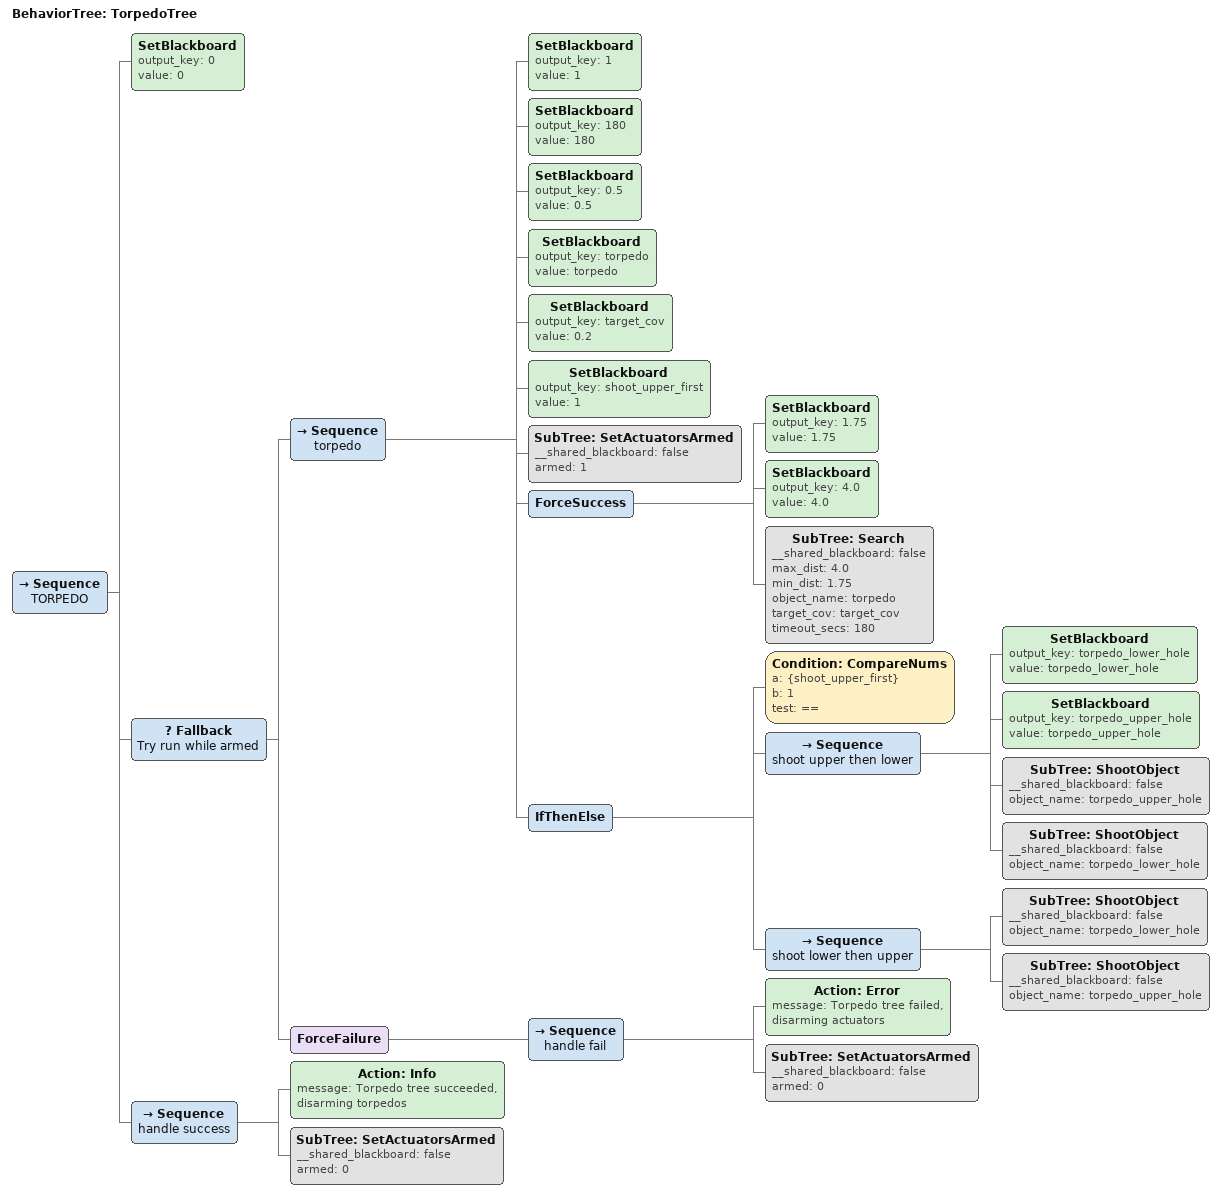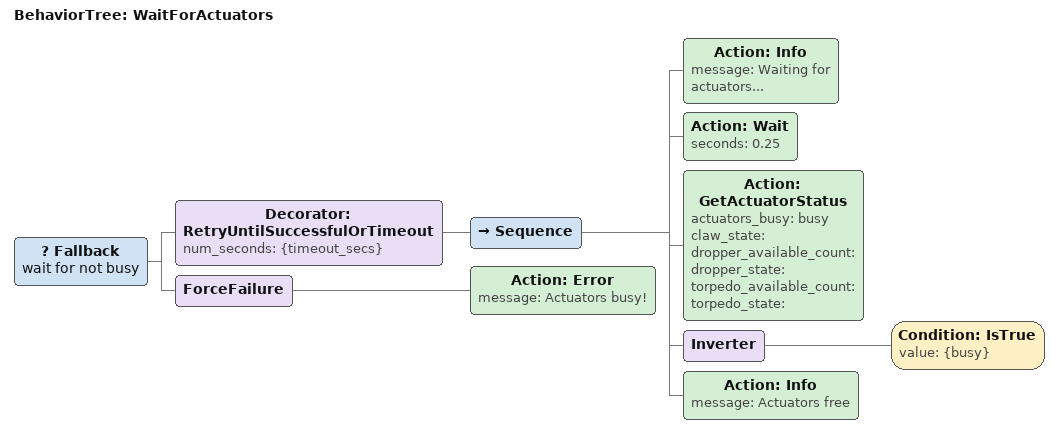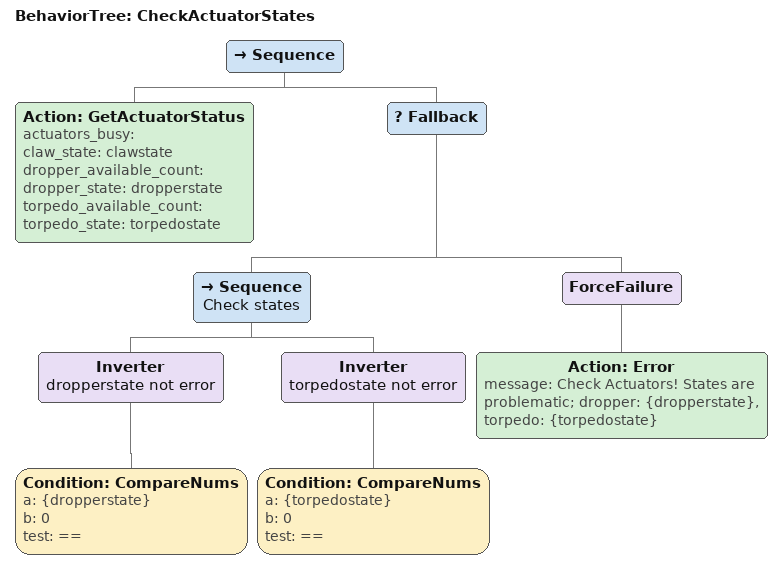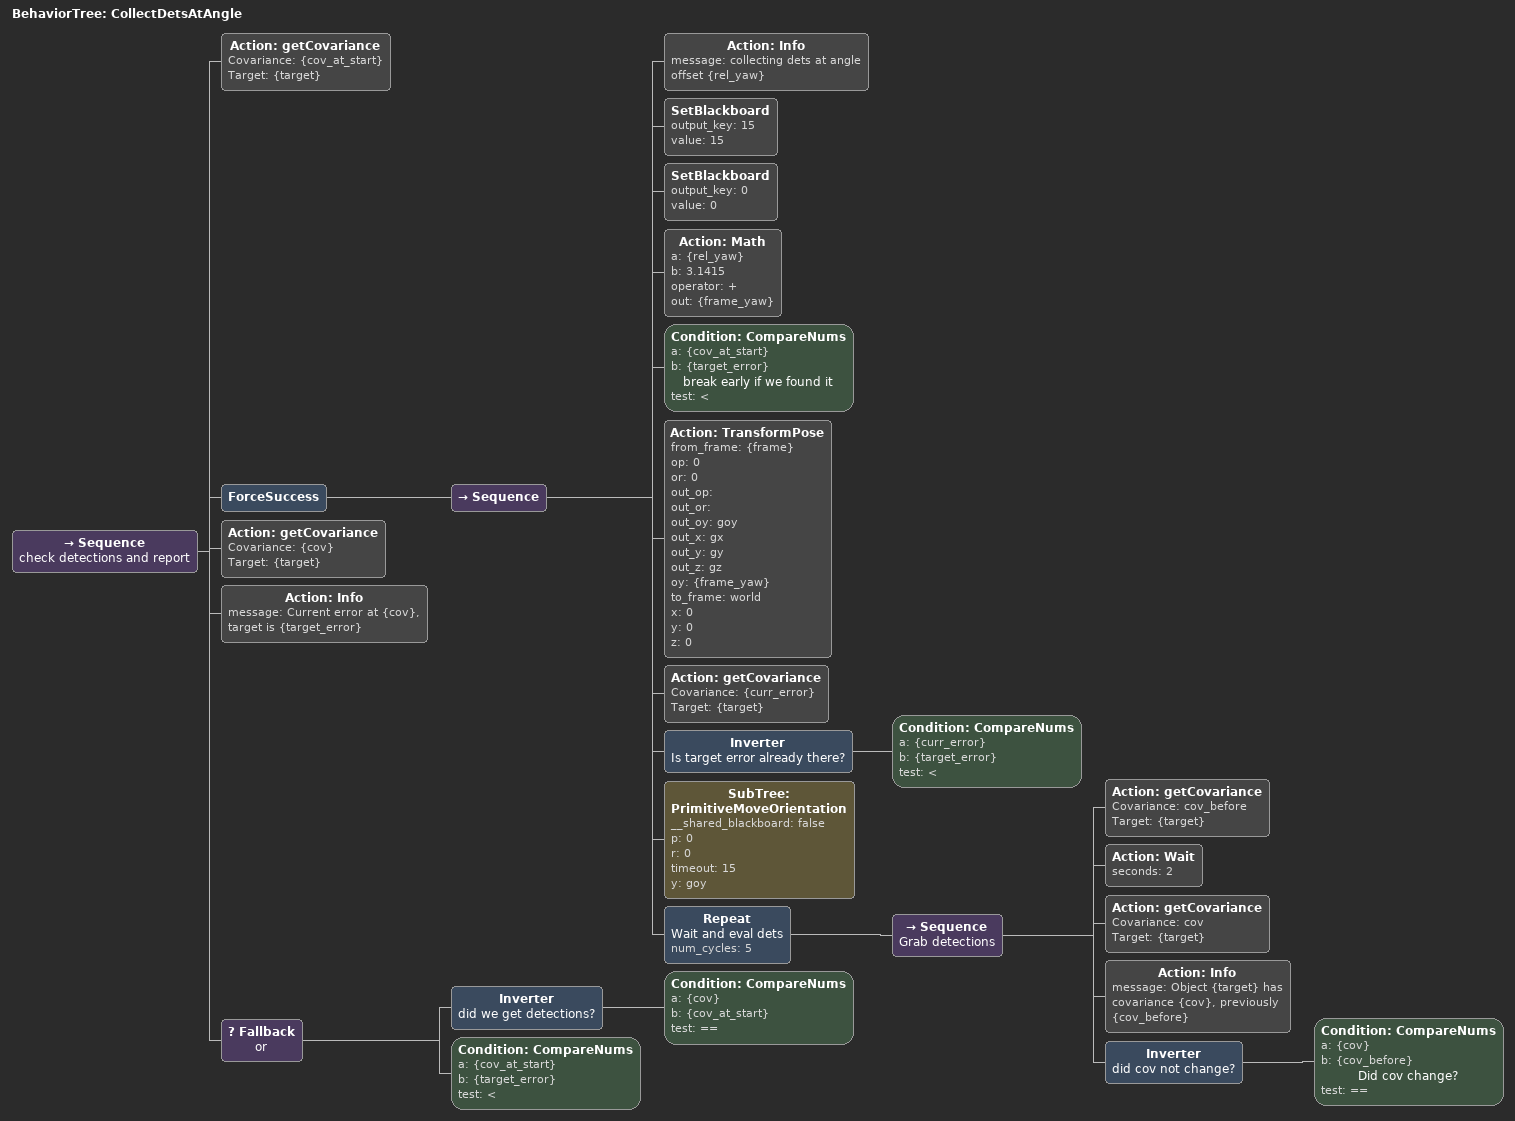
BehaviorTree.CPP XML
<BehaviorTree ID="TorpedoTree">
    <Sequence name="TORPEDO">
        <SetBlackboard output_key="0" value="0"/>
        <Fallback name="Try run while armed">
            <Sequence name="torpedo">
                <SetBlackboard output_key="1" value="1"/>
                <SetBlackboard output_key="180" value="180"/>
                <SetBlackboard output_key="0.5" value="0.5"/>
                <SetBlackboard output_key="torpedo" value="torpedo"/>
                <SetBlackboard output_key="target_cov" value="0.2"/>
                <SetBlackboard output_key="shoot_upper_first" value="1"/>
                <SubTree ID="SetActuatorsArmed" __shared_blackboard="false" armed="1"/>
                <ForceSuccess>
                    <SetBlackboard output_key="1.75" value="1.75"/>
                    <SetBlackboard output_key="4.0" value="4.0"/>
                    <SubTree ID="Search" __shared_blackboard="false" max_dist="4.0" min_dist="1.75" object_name="torpedo" target_cov="target_cov" timeout_secs="180"/>
                </ForceSuccess>
                <IfThenElse>
                    <Condition ID="CompareNums" a="{shoot_upper_first}" b="1" test="=="/>
                    <Sequence name="shoot upper then lower">
                        <SetBlackboard output_key="torpedo_lower_hole" value="torpedo_lower_hole"/>
                        <SetBlackboard output_key="torpedo_upper_hole" value="torpedo_upper_hole"/>
                        <SubTree ID="ShootObject" __shared_blackboard="false" object_name="torpedo_upper_hole"/>
                        <SubTree ID="ShootObject" __shared_blackboard="false" object_name="torpedo_lower_hole"/>
                    </Sequence>
                    <Sequence name="shoot lower then upper">
                        <SubTree ID="ShootObject" __shared_blackboard="false" object_name="torpedo_lower_hole"/>
                        <SubTree ID="ShootObject" __shared_blackboard="false" object_name="torpedo_upper_hole"/>
                    </Sequence>
                </IfThenElse>
            </Sequence>
            <ForceFailure>
                <Sequence name="handle fail">
                    <Action ID="Error" message="Torpedo tree failed, disarming actuators"/>
                    <SubTree ID="SetActuatorsArmed" __shared_blackboard="false" armed="0"/>
                </Sequence>
            </ForceFailure>
        </Fallback>
        <Sequence name="handle success">
            <Action ID="Info" message="Torpedo tree succeeded, disarming torpedos"/>
            <SubTree ID="SetActuatorsArmed" __shared_blackboard="false" armed="0"/>
        </Sequence>
    </Sequence>
</BehaviorTree>

<BehaviorTree ID="WaitForActuators">
    <Fallback name="wait for not busy">
        <Decorator ID="RetryUntilSuccessfulOrTimeout" num_seconds="{timeout_secs}">
            <Sequence>
                <Action ID="Info" message="Waiting for actuators..."/>
                <Action ID="Wait" seconds="0.25"/>
                <Action ID="GetActuatorStatus" actuators_busy="busy" claw_state="" dropper_available_count="" dropper_state="" torpedo_available_count="" torpedo_state=""/>
                <Inverter>
                    <Condition ID="IsTrue" value="{busy}"/>
                </Inverter>
                <Action ID="Info" message="Actuators free"/>
            </Sequence>
        </Decorator>
        <ForceFailure>
            <Action ID="Error" message="Actuators busy!"/>
        </ForceFailure>
    </Fallback>
</BehaviorTree>

<BehaviorTree ID="CheckActuatorStates">
    <Sequence>
        <Action ID="GetActuatorStatus" actuators_busy="" claw_state="clawstate" dropper_available_count="" dropper_state="dropperstate" torpedo_available_count="" torpedo_state="torpedostate"/>
        <Fallback>
            <Sequence name="Check states">
                <Inverter name="dropperstate not error">
                    <Condition ID="CompareNums" a="{dropperstate}" b="0" test="=="/>
                </Inverter>
                <Inverter name="torpedostate not error">
                    <Condition ID="CompareNums" a="{torpedostate}" b="0" test="=="/>
                </Inverter>
            </Sequence>
            <ForceFailure>
                <Action ID="Error" message="Check Actuators! States are problematic; dropper: {dropperstate}, torpedo: {torpedostate}"/>
            </ForceFailure>
        </Fallback>
    </Sequence>
</BehaviorTree>

<BehaviorTree ID="CollectDetsAtAngle">
    <Sequence name="check detections and report">
        <Action Covariance="{cov_at_start}" ID="getCovariance" Target="{target}"/>
        <ForceSuccess>
            <Sequence>
                <Action ID="Info" message="collecting dets at angle offset {rel_yaw}"/>
                <SetBlackboard output_key="15" value="15"/>
                <SetBlackboard output_key="0" value="0"/>
                <Action ID="Math" a="{rel_yaw}" b="3.1415" operator="+" out="{frame_yaw}"/>
                <Condition ID="CompareNums" a="{cov_at_start}" b="{target_error}" name="break early if we found it" test="&lt;"/>
                <Action ID="TransformPose" from_frame="{frame}" op="0" or="0" out_op="" out_or="" out_oy="goy" out_x="gx" out_y="gy" out_z="gz" oy="{frame_yaw}" to_frame="world" x="0" y="0" z="0"/>
                <Action Covariance="{curr_error}" ID="getCovariance" Target="{target}"/>
                <Inverter name="Is target error already there?">
                    <Condition ID="CompareNums" a="{curr_error}" b="{target_error}" test="&lt;"/>
                </Inverter>
                <SubTree ID="PrimitiveMoveOrientation" __shared_blackboard="false" p="0" r="0" timeout="15" y="goy"/>
                <Repeat name="Wait and eval dets" num_cycles="5">
                    <Sequence name="Grab detections">
                        <Action Covariance="cov_before" ID="getCovariance" Target="{target}"/>
                        <Action ID="Wait" seconds="2"/>
                        <Action Covariance="cov" ID="getCovariance" Target="{target}"/>
                        <Action ID="Info" message="Object {target} has covariance {cov}, previously {cov_before}"/>
                        <Inverter name="did cov not change?">
                            <Condition ID="CompareNums" a="{cov}" b="{cov_before}" name="Did cov change?" test="=="/>
                        </Inverter>
                    </Sequence>
                </Repeat>
            </Sequence>
        </ForceSuccess>
        <Action Covariance="{cov}" ID="getCovariance" Target="{target}"/>
        <Action ID="Info" message="Current error at {cov}, target is {target_error}"/>
        <Fallback name="or">
            <Inverter name="did we get detections?">
                <Condition ID="CompareNums" a="{cov}" b="{cov_at_start}" test="=="/>
            </Inverter>
            <Condition ID="CompareNums" a="{cov_at_start}" b="{target_error}" test="&lt;"/>
        </Fallback>
    </Sequence>
</BehaviorTree>
